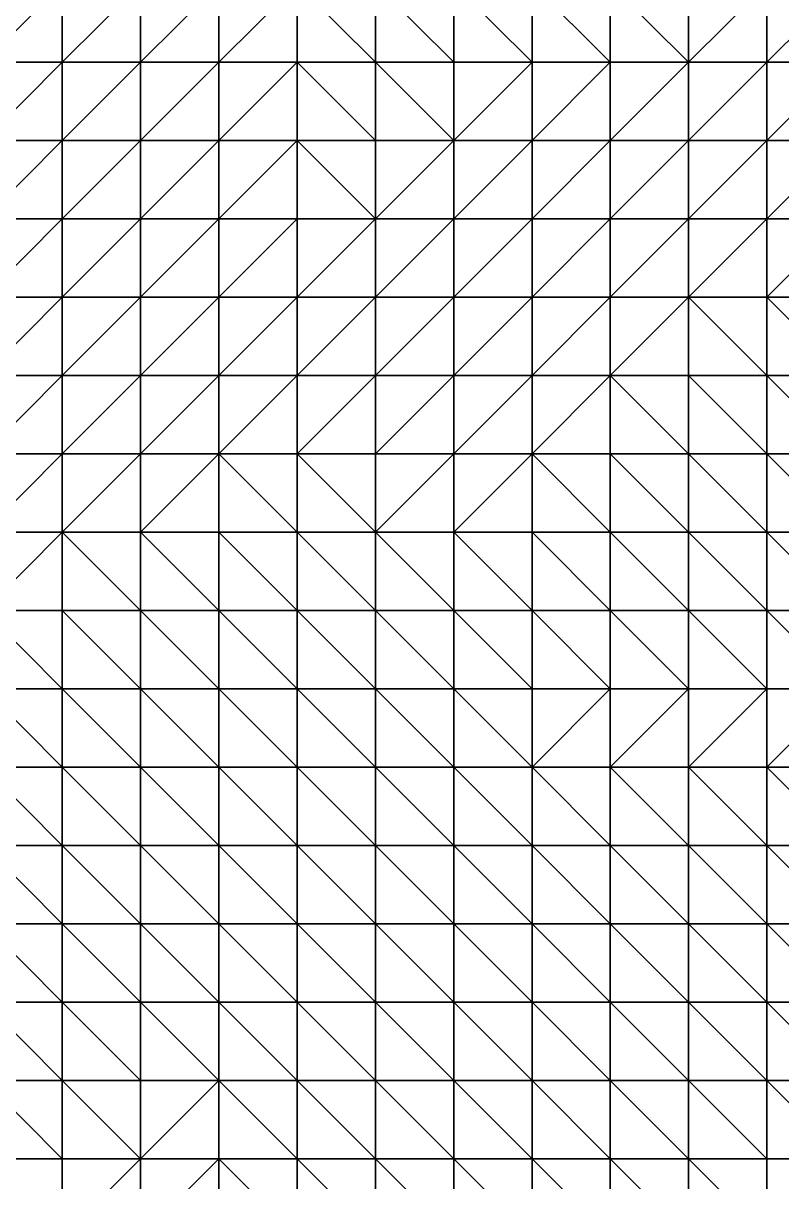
# Model space of a CAD drawing. Header units: metres. Extents: x -315 to 301, y -240 to 232.
# Drawn here: x -7 to 70.5, y -122.4 to -4 of the extents above; entities that cross this region are included whole.
import ezdxf

# ---------------------------------------------------------------- set-up
doc = ezdxf.new("R2010")
doc.units = ezdxf.units.M

msp = doc.modelspace()

# ---------------------------------------------------------------- linework, layer by layer
for points in [[(-11, -8, -368.6334), (-3, -8, -358.751), (-3, 0, -355.9275), (-2.9999, 0.0001, -355.9274)], [(-11, -8, -368.6334), (-3, 0, -355.9275), (-11, 0, -366.2804), (-10.9999, 0.0001, -366.2803)], [(-3, -8, -358.751), (5, -8, -341.8098), (5, 0, -340.3981), (5.0001, 0.0001, -340.398)], [(-3, -8, -358.751), (5, 0, -340.3981), (-3, 0, -355.9275), (-2.9999, 0.0001, -355.9274)], [(5, -8, -341.8098), (13, -8, -322.5158), (13, 0, -323.9275), (13.0001, 0.0001, -323.9274)], [(5, -8, -341.8098), (13, 0, -323.9275), (5, 0, -340.3981), (5.0001, 0.0001, -340.398)], [(13, -8, -322.5158), (21, -8, -307.9275), (21, 0, -310.751), (21.0001, 0.0001, -310.7509)], [(13, -8, -322.5158), (21, 0, -310.751), (13, 0, -323.9275), (13.0001, 0.0001, -323.9274)], [(21, 0, -310.751), (29, -8, -302.751), (29, 0, -304.1628), (29.0001, 0.0001, -304.1627)], [(21, 0, -310.751), (21, -8, -307.9275), (29, -8, -302.751), (29.0001, -7.9999, -302.7509)], [(29, 0, -304.1628), (37, -8, -303.6922), (37, 0, -303.2216), (37.0001, 0.0001, -303.2215)], [(29, 0, -304.1628), (29, -8, -302.751), (37, -8, -303.6922), (37.0001, -7.9999, -303.6921)], [(37, 0, -303.2216), (45, -8, -306.9863), (45, 0, -305.5745), (45.0001, 0.0001, -305.5745)], [(37, 0, -303.2216), (37, -8, -303.6922), (45, -8, -306.9863), (45.0001, -7.9999, -306.9862)], [(45, 0, -305.5745), (53, -8, -310.2804), (53, 0, -308.3981), (53.0001, 0.0001, -308.398)], [(45, 0, -305.5745), (45, -8, -306.9863), (53, -8, -310.2804), (53.0001, -7.9999, -310.2803)], [(53, 0, -308.3981), (61, -8, -314.5158), (61, 0, -309.8098), (61.0001, 0.0001, -309.8098)], [(53, 0, -308.3981), (53, -8, -310.2804), (61, -8, -314.5158), (61.0001, -7.9999, -314.5157)], [(61, -8, -314.5158), (69, -8, -318.751), (69, 0, -309.8098), (69.0001, 0.0001, -309.8098)], [(61, -8, -314.5158), (69, 0, -309.8098), (61, 0, -309.8098), (61.0001, 0.0001, -309.8098)], [(69, -8, -318.751), (77, -8, -323.4569), (77, 0, -309.8098), (77.0001, 0.0001, -309.8098)], [(69, -8, -318.751), (77, 0, -309.8098), (69, 0, -309.8098), (69.0001, 0.0001, -309.8098)], [(-11, -16, -375.6922), (-3, -16, -365.3393), (-3, -8, -358.751), (-2.9999, -7.9999, -358.7509)], [(-11, -16, -375.6922), (-3, -8, -358.751), (-11, -8, -368.6334), (-10.9999, -7.9999, -368.6333)], [(-3, -16, -365.3393), (5, -16, -347.4569), (5, -8, -341.8098), (5.0001, -7.9999, -341.8098)], [(-3, -16, -365.3393), (5, -8, -341.8098), (-3, -8, -358.751), (-2.9999, -7.9999, -358.7509)], [(5, -16, -347.4569), (13, -16, -325.8098), (13, -8, -322.5158), (13.0001, -7.9999, -322.5157)], [(5, -16, -347.4569), (13, -8, -322.5158), (5, -8, -341.8098), (5.0001, -7.9999, -341.8098)], [(13, -16, -325.8098), (21, -16, -309.8098), (21, -8, -307.9275), (21.0001, -7.9999, -307.9274)], [(13, -16, -325.8098), (21, -8, -307.9275), (13, -8, -322.5158), (13.0001, -7.9999, -322.5157)], [(21, -8, -307.9275), (29, -16, -306.0451), (29, -8, -302.751), (29.0001, -7.9999, -302.7509)], [(21, -8, -307.9275), (21, -16, -309.8098), (29, -16, -306.0451), (29.0001, -15.9999, -306.045)], [(29, -8, -302.751), (37, -16, -310.751), (37, -8, -303.6922), (37.0001, -7.9999, -303.6921)], [(29, -8, -302.751), (29, -16, -306.0451), (37, -16, -310.751), (37.0001, -15.9999, -310.7509)], [(37, -16, -310.751), (45, -16, -318.2804), (45, -8, -306.9863), (45.0001, -7.9999, -306.9862)], [(37, -16, -310.751), (45, -8, -306.9863), (37, -8, -303.6922), (37.0001, -7.9999, -303.6921)], [(45, -16, -318.2804), (53, -16, -327.6922), (53, -8, -310.2804), (53.0001, -7.9999, -310.2803)], [(45, -16, -318.2804), (53, -8, -310.2804), (45, -8, -306.9863), (45.0001, -7.9999, -306.9862)], [(53, -16, -327.6922), (61, -16, -337.1039), (61, -8, -314.5158), (61.0001, -7.9999, -314.5157)], [(53, -16, -327.6922), (61, -8, -314.5158), (53, -8, -310.2804), (53.0001, -7.9999, -310.2803)], [(61, -16, -337.1039), (69, -16, -345.5745), (69, -8, -318.751), (69.0001, -7.9999, -318.7509)], [(61, -16, -337.1039), (69, -8, -318.751), (61, -8, -314.5158), (61.0001, -7.9999, -314.5157)], [(69, -16, -345.5745), (77, -16, -352.6334), (77, -8, -323.4569), (77.0001, -7.9999, -323.4568)], [(69, -16, -345.5745), (77, -8, -323.4569), (69, -8, -318.751), (69.0001, -7.9999, -318.7509)], [(-11, -24, -382.2804), (-3, -24, -370.9863), (-3, -16, -365.3393), (-2.9999, -15.9999, -365.3392)], [(-11, -24, -382.2804), (-3, -16, -365.3393), (-11, -16, -375.6922), (-10.9999, -15.9999, -375.6921)], [(-3, -24, -370.9863), (5, -24, -351.6922), (5, -16, -347.4569), (5.0001, -15.9999, -347.4568)], [(-3, -24, -370.9863), (5, -16, -347.4569), (-3, -16, -365.3393), (-2.9999, -15.9999, -365.3392)], [(5, -24, -351.6922), (13, -24, -329.1039), (13, -16, -325.8098), (13.0001, -15.9999, -325.8098)], [(5, -24, -351.6922), (13, -16, -325.8098), (5, -16, -347.4569), (5.0001, -15.9999, -347.4568)], [(13, -24, -329.1039), (21, -24, -313.5745), (21, -16, -309.8098), (21.0001, -15.9999, -309.8098)], [(13, -24, -329.1039), (21, -16, -309.8098), (13, -16, -325.8098), (13.0001, -15.9999, -325.8098)], [(21, -16, -309.8098), (29, -24, -313.104), (29, -16, -306.0451), (29.0001, -15.9999, -306.045)], [(21, -16, -309.8098), (21, -24, -313.5745), (29, -24, -313.104), (29.0001, -23.9999, -313.1039)], [(29, -24, -313.104), (37, -24, -323.9275), (37, -16, -310.751), (37.0001, -15.9999, -310.7509)], [(29, -24, -313.104), (37, -16, -310.751), (29, -16, -306.0451), (29.0001, -15.9999, -306.045)], [(37, -24, -323.9275), (45, -24, -339.9275), (45, -16, -318.2804), (45.0001, -15.9999, -318.2803)], [(37, -24, -323.9275), (45, -16, -318.2804), (37, -16, -310.751), (37.0001, -15.9999, -310.7509)], [(45, -24, -339.9275), (53, -24, -355.4569), (53, -16, -327.6922), (53.0001, -15.9999, -327.6921)], [(45, -24, -339.9275), (53, -16, -327.6922), (45, -16, -318.2804), (45.0001, -15.9999, -318.2803)], [(53, -24, -355.4569), (61, -24, -366.2804), (61, -16, -337.1039), (61.0001, -15.9999, -337.1039)], [(53, -24, -355.4569), (61, -16, -337.1039), (53, -16, -327.6922), (53.0001, -15.9999, -327.6921)], [(61, -24, -366.2804), (69, -24, -373.8098), (69, -16, -345.5745), (69.0001, -15.9999, -345.5745)], [(61, -24, -366.2804), (69, -16, -345.5745), (61, -16, -337.1039), (61.0001, -15.9999, -337.1039)], [(69, -24, -373.8098), (77, -24, -378.9863), (77, -16, -352.6334), (77.0001, -15.9999, -352.6333)], [(69, -24, -373.8098), (77, -16, -352.6334), (69, -16, -345.5745), (69.0001, -15.9999, -345.5745)], [(-11, -32, -384.6334), (-3, -32, -373.3393), (-3, -24, -370.9863), (-2.9999, -23.9999, -370.9862)], [(-11, -32, -384.6334), (-3, -24, -370.9863), (-11, -24, -382.2804), (-10.9999, -23.9999, -382.2803)], [(-3, -32, -373.3393), (5, -32, -354.9863), (5, -24, -351.6922), (5.0001, -23.9999, -351.6921)], [(-3, -32, -373.3393), (5, -24, -351.6922), (-3, -24, -370.9863), (-2.9999, -23.9999, -370.9862)], [(5, -32, -354.9863), (13, -32, -335.2216), (13, -24, -329.1039), (13.0001, -23.9999, -329.1039)], [(5, -32, -354.9863), (13, -24, -329.1039), (5, -24, -351.6922), (5.0001, -23.9999, -351.6921)], [(13, -32, -335.2216), (21, -32, -322.0451), (21, -24, -313.5745), (21.0001, -23.9999, -313.5745)], [(13, -32, -335.2216), (21, -24, -313.5745), (13, -24, -329.1039), (13.0001, -23.9999, -329.1039)], [(21, -32, -322.0451), (29, -32, -324.3981), (29, -24, -313.104), (29.0001, -23.9999, -313.1039)], [(21, -32, -322.0451), (29, -24, -313.104), (21, -24, -313.5745), (21.0001, -23.9999, -313.5745)], [(29, -32, -324.3981), (37, -32, -339.4569), (37, -24, -323.9275), (37.0001, -23.9999, -323.9274)], [(29, -32, -324.3981), (37, -24, -323.9275), (29, -24, -313.104), (29.0001, -23.9999, -313.1039)], [(37, -32, -339.4569), (45, -32, -359.2216), (45, -24, -339.9275), (45.0001, -23.9999, -339.9274)], [(37, -32, -339.4569), (45, -24, -339.9275), (37, -24, -323.9275), (37.0001, -23.9999, -323.9274)], [(45, -32, -359.2216), (53, -32, -374.751), (53, -24, -355.4569), (53.0001, -23.9999, -355.4568)], [(45, -32, -359.2216), (53, -24, -355.4569), (45, -24, -339.9275), (45.0001, -23.9999, -339.9274)], [(53, -32, -374.751), (61, -32, -384.1628), (61, -24, -366.2804), (61.0001, -23.9999, -366.2803)], [(53, -32, -374.751), (61, -24, -366.2804), (53, -24, -355.4569), (53.0001, -23.9999, -355.4568)], [(61, -32, -384.1628), (69, -32, -389.3393), (69, -24, -373.8098), (69.0001, -23.9999, -373.8098)], [(61, -32, -384.1628), (69, -24, -373.8098), (61, -24, -366.2804), (61.0001, -23.9999, -366.2803)], [(69, -32, -389.3393), (77, -32, -393.104), (77, -24, -378.9863), (77.0001, -23.9999, -378.9862)], [(69, -32, -389.3393), (77, -24, -378.9863), (69, -24, -373.8098), (69.0001, -23.9999, -373.8098)], [(-11, -40, -383.6922), (-3, -40, -373.3393), (-3, -32, -373.3393), (-2.9999, -31.9999, -373.3392)], [(-11, -40, -383.6922), (-3, -32, -373.3393), (-11, -32, -384.6334), (-10.9999, -31.9999, -384.6333)], [(-3, -40, -373.3393), (5, -40, -359.2216), (5, -32, -354.9863), (5.0001, -31.9999, -354.9862)], [(-3, -40, -373.3393), (5, -32, -354.9863), (-3, -32, -373.3393), (-2.9999, -31.9999, -373.3392)], [(5, -40, -359.2216), (13, -40, -344.1628), (13, -32, -335.2216), (13.0001, -31.9999, -335.2215)], [(5, -40, -359.2216), (13, -32, -335.2216), (5, -32, -354.9863), (5.0001, -31.9999, -354.9862)], [(13, -40, -344.1628), (21, -40, -334.751), (21, -32, -322.0451), (21.0001, -31.9999, -322.045)], [(13, -40, -344.1628), (21, -32, -322.0451), (13, -32, -335.2216), (13.0001, -31.9999, -335.2215)], [(21, -40, -334.751), (29, -40, -336.6334), (29, -32, -324.3981), (29.0001, -31.9999, -324.398)], [(21, -40, -334.751), (29, -32, -324.3981), (21, -32, -322.0451), (21.0001, -31.9999, -322.045)], [(29, -40, -336.6334), (37, -40, -349.3393), (37, -32, -339.4569), (37.0001, -31.9999, -339.4568)], [(29, -40, -336.6334), (37, -32, -339.4569), (29, -32, -324.3981), (29.0001, -31.9999, -324.398)], [(37, -40, -349.3393), (45, -40, -365.8098), (45, -32, -359.2216), (45.0001, -31.9999, -359.2215)], [(37, -40, -349.3393), (45, -32, -359.2216), (37, -32, -339.4569), (37.0001, -31.9999, -339.4568)], [(45, -40, -365.8098), (53, -40, -378.9863), (53, -32, -374.751), (53.0001, -31.9999, -374.7509)], [(45, -40, -365.8098), (53, -32, -374.751), (45, -32, -359.2216), (45.0001, -31.9999, -359.2215)], [(53, -40, -378.9863), (61, -40, -386.5157), (61, -32, -384.1628), (61.0001, -31.9999, -384.1627)], [(53, -40, -378.9863), (61, -32, -384.1628), (53, -32, -374.751), (53.0001, -31.9999, -374.7509)], [(61, -32, -384.1628), (69, -40, -391.2216), (69, -32, -389.3393), (69.0001, -31.9999, -389.3392)], [(61, -32, -384.1628), (61, -40, -386.5157), (69, -40, -391.2216), (69.0001, -39.9999, -391.2215)], [(69, -32, -389.3393), (77, -40, -394.9863), (77, -32, -393.104), (77.0001, -31.9999, -393.1039)], [(69, -32, -389.3393), (69, -40, -391.2216), (77, -40, -394.9863), (77.0001, -39.9999, -394.9862)], [(-11, -48, -379.4569), (-3, -48, -371.4569), (-3, -40, -373.3393), (-2.9999, -39.9999, -373.3392)], [(-11, -48, -379.4569), (-3, -40, -373.3393), (-11, -40, -383.6922), (-10.9999, -39.9999, -383.6921)], [(-3, -48, -371.4569), (5, -48, -361.104), (5, -40, -359.2216), (5.0001, -39.9999, -359.2215)], [(-3, -48, -371.4569), (5, -40, -359.2216), (-3, -40, -373.3393), (-2.9999, -39.9999, -373.3392)], [(5, -48, -361.104), (13, -48, -350.2804), (13, -40, -344.1628), (13.0001, -39.9999, -344.1627)], [(5, -48, -361.104), (13, -40, -344.1628), (5, -40, -359.2216), (5.0001, -39.9999, -359.2215)], [(13, -48, -350.2804), (21, -48, -343.2216), (21, -40, -334.751), (21.0001, -39.9999, -334.7509)], [(13, -48, -350.2804), (21, -40, -334.751), (13, -40, -344.1628), (13.0001, -39.9999, -344.1627)], [(21, -48, -343.2216), (29, -48, -343.6922), (29, -40, -336.6334), (29.0001, -39.9999, -336.6333)], [(21, -48, -343.2216), (29, -40, -336.6334), (21, -40, -334.751), (21.0001, -39.9999, -334.7509)], [(29, -48, -343.6922), (37, -48, -352.1628), (37, -40, -349.3393), (37.0001, -39.9999, -349.3392)], [(29, -48, -343.6922), (37, -40, -349.3393), (29, -40, -336.6334), (29.0001, -39.9999, -336.6333)], [(37, -48, -352.1628), (45, -48, -363.4569), (45, -40, -365.8098), (45.0001, -39.9999, -365.8098)], [(37, -48, -352.1628), (45, -40, -365.8098), (37, -40, -349.3393), (37.0001, -39.9999, -349.3392)], [(45, -48, -363.4569), (53, -48, -373.3393), (53, -40, -378.9863), (53.0001, -39.9999, -378.9862)], [(45, -48, -363.4569), (53, -40, -378.9863), (45, -40, -365.8098), (45.0001, -39.9999, -365.8098)], [(53, -40, -378.9863), (61, -48, -379.9275), (61, -40, -386.5157), (61.0001, -39.9999, -386.5156)], [(53, -40, -378.9863), (53, -48, -373.3393), (61, -48, -379.9275), (61.0001, -47.9999, -379.9274)], [(61, -40, -386.5157), (69, -48, -384.1628), (69, -40, -391.2216), (69.0001, -39.9999, -391.2215)], [(61, -40, -386.5157), (61, -48, -379.9275), (69, -48, -384.1628), (69.0001, -47.9999, -384.1627)], [(69, -40, -391.2216), (77, -48, -387.9275), (77, -40, -394.9863), (77.0001, -39.9999, -394.9862)], [(69, -40, -391.2216), (69, -48, -384.1628), (77, -48, -387.9275), (77.0001, -47.9999, -387.9274)], [(-11, -56, -373.3393), (-3, -56, -366.751), (-3, -48, -371.4569), (-2.9999, -47.9999, -371.4568)], [(-11, -56, -373.3393), (-3, -48, -371.4569), (-11, -48, -379.4569), (-10.9999, -47.9999, -379.4568)], [(-3, -56, -366.751), (5, -56, -359.2216), (5, -48, -361.104), (5.0001, -47.9999, -361.1039)], [(-3, -56, -366.751), (5, -48, -361.104), (-3, -48, -371.4569), (-2.9999, -47.9999, -371.4568)], [(5, -56, -359.2216), (13, -56, -351.6922), (13, -48, -350.2804), (13.0001, -47.9999, -350.2803)], [(5, -56, -359.2216), (13, -48, -350.2804), (5, -48, -361.104), (5.0001, -47.9999, -361.1039)], [(13, -48, -350.2804), (21, -56, -345.5745), (21, -48, -343.2216), (21.0001, -47.9999, -343.2215)], [(13, -48, -350.2804), (13, -56, -351.6922), (21, -56, -345.5745), (21.0001, -55.9999, -345.5745)], [(21, -48, -343.2216), (29, -56, -344.6334), (29, -48, -343.6922), (29.0001, -47.9999, -343.6921)], [(21, -48, -343.2216), (21, -56, -345.5745), (29, -56, -344.6334), (29.0001, -55.9999, -344.6333)], [(29, -56, -344.6334), (37, -56, -348.3981), (37, -48, -352.1628), (37.0001, -47.9999, -352.1627)], [(29, -56, -344.6334), (37, -48, -352.1628), (29, -48, -343.6922), (29.0001, -47.9999, -343.6921)], [(37, -56, -348.3981), (45, -56, -354.9863), (45, -48, -363.4569), (45.0001, -47.9999, -363.4568)], [(37, -56, -348.3981), (45, -48, -363.4569), (37, -48, -352.1628), (37.0001, -47.9999, -352.1627)], [(53, -56, -362.5158), (53, -48, -373.3393), (45, -48, -363.4569), (45.0001, -47.9999, -363.4568)], [(53, -56, -362.5158), (45, -48, -363.4569), (45, -56, -354.9863), (45.0001, -55.9999, -354.9862)], [(61, -56, -367.6922), (61, -48, -379.9275), (53, -48, -373.3393), (53.0001, -47.9999, -373.3392)], [(61, -56, -367.6922), (53, -48, -373.3393), (53, -56, -362.5158), (53.0001, -55.9999, -362.5157)], [(69, -56, -371.9275), (69, -48, -384.1628), (61, -48, -379.9275), (61.0001, -47.9999, -379.9274)], [(69, -56, -371.9275), (61, -48, -379.9275), (61, -56, -367.6922), (61.0001, -55.9999, -367.6921)], [(77, -56, -375.6922), (77, -48, -387.9275), (69, -48, -384.1628), (69.0001, -47.9999, -384.1627)], [(77, -56, -375.6922), (69, -48, -384.1628), (69, -56, -371.9275), (69.0001, -55.9999, -371.9274)], [(-3, -56, -366.751), (-11, -56, -373.3393), (-11, -64, -364.8687), (-10.9999, -63.9999, -364.8686)], [(-3, -56, -366.751), (-11, -64, -364.8687), (-3, -64, -360.6334), (-2.9999, -63.9999, -360.6333)], [(-3, -56, -366.751), (5, -64, -355.4569), (5, -56, -359.2216), (5.0001, -55.9999, -359.2215)], [(-3, -56, -366.751), (-3, -64, -360.6334), (5, -64, -355.4569), (5.0001, -63.9999, -355.4568)], [(5, -56, -359.2216), (13, -64, -349.3393), (13, -56, -351.6922), (13.0001, -55.9999, -351.6921)], [(5, -56, -359.2216), (5, -64, -355.4569), (13, -64, -349.3393), (13.0001, -63.9999, -349.3392)], [(13, -56, -351.6922), (21, -64, -344.1628), (21, -56, -345.5745), (21.0001, -55.9999, -345.5745)], [(13, -56, -351.6922), (13, -64, -349.3393), (21, -64, -344.1628), (21.0001, -63.9999, -344.1627)], [(21, -56, -345.5745), (29, -64, -341.3393), (29, -56, -344.6334), (29.0001, -55.9999, -344.6333)], [(21, -56, -345.5745), (21, -64, -344.1628), (29, -64, -341.3393), (29.0001, -63.9999, -341.3392)], [(29, -56, -344.6334), (37, -64, -340.8687), (37, -56, -348.3981), (37.0001, -55.9999, -348.398)], [(29, -56, -344.6334), (29, -64, -341.3393), (37, -64, -340.8687), (37.0001, -63.9999, -340.8686)], [(45, -64, -342.751), (45, -56, -354.9863), (37, -56, -348.3981), (37.0001, -55.9999, -348.398)], [(45, -64, -342.751), (37, -56, -348.3981), (37, -64, -340.8687), (37.0001, -63.9999, -340.8686)], [(53, -64, -346.0451), (53, -56, -362.5158), (45, -56, -354.9863), (45.0001, -55.9999, -354.9862)], [(53, -64, -346.0451), (45, -56, -354.9863), (45, -64, -342.751), (45.0001, -63.9999, -342.7509)], [(61, -64, -348.3981), (61, -56, -367.6922), (53, -56, -362.5158), (53.0001, -55.9999, -362.5157)], [(61, -64, -348.3981), (53, -56, -362.5158), (53, -64, -346.0451), (53.0001, -63.9999, -346.045)], [(69, -64, -351.2216), (69, -56, -371.9275), (61, -56, -367.6922), (61.0001, -55.9999, -367.6921)], [(69, -64, -351.2216), (61, -56, -367.6922), (61, -64, -348.3981), (61.0001, -63.9999, -348.398)], [(77, -64, -354.5157), (77, -56, -375.6922), (69, -56, -371.9275), (69.0001, -55.9999, -371.9274)], [(77, -64, -354.5157), (69, -56, -371.9275), (69, -64, -351.2216), (69.0001, -63.9999, -351.2215)], [(-11, -64, -364.8687), (-3, -72, -354.9863), (-3, -64, -360.6334), (-2.9999, -63.9999, -360.6333)], [(-11, -64, -364.8687), (-11, -72, -357.8098), (-3, -72, -354.9863), (-2.9999, -71.9999, -354.9862)], [(-3, -64, -360.6334), (5, -72, -350.751), (5, -64, -355.4569), (5.0001, -63.9999, -355.4568)], [(-3, -64, -360.6334), (-3, -72, -354.9863), (5, -72, -350.751), (5.0001, -71.9999, -350.7509)], [(5, -64, -355.4569), (13, -72, -345.5745), (13, -64, -349.3393), (13.0001, -63.9999, -349.3392)], [(5, -64, -355.4569), (5, -72, -350.751), (13, -72, -345.5745), (13.0001, -71.9999, -345.5745)], [(13, -64, -349.3393), (21, -72, -341.3393), (21, -64, -344.1628), (21.0001, -63.9999, -344.1627)], [(13, -64, -349.3393), (13, -72, -345.5745), (21, -72, -341.3393), (21.0001, -71.9999, -341.3392)], [(21, -64, -344.1628), (29, -72, -337.5745), (29, -64, -341.3393), (29.0001, -63.9999, -341.3392)], [(21, -64, -344.1628), (21, -72, -341.3393), (29, -72, -337.5745), (29.0001, -71.9999, -337.5745)], [(29, -64, -341.3393), (37, -72, -334.2805), (37, -64, -340.8687), (37.0001, -63.9999, -340.8686)], [(29, -64, -341.3393), (29, -72, -337.5745), (37, -72, -334.2805), (37.0001, -71.9999, -334.2804)], [(45, -72, -331.9275), (45, -64, -342.751), (37, -64, -340.8687), (37.0001, -63.9999, -340.8686)], [(45, -72, -331.9275), (37, -64, -340.8687), (37, -72, -334.2805), (37.0001, -71.9999, -334.2804)], [(53, -72, -330.5158), (53, -64, -346.0451), (45, -64, -342.751), (45.0001, -63.9999, -342.7509)], [(53, -72, -330.5158), (45, -64, -342.751), (45, -72, -331.9275), (45.0001, -71.9999, -331.9274)], [(61, -72, -328.6334), (61, -64, -348.3981), (53, -64, -346.0451), (53.0001, -63.9999, -346.045)], [(61, -72, -328.6334), (53, -64, -346.0451), (53, -72, -330.5158), (53.0001, -71.9999, -330.5157)], [(69, -72, -327.6922), (69, -64, -351.2216), (61, -64, -348.3981), (61.0001, -63.9999, -348.398)], [(69, -72, -327.6922), (61, -64, -348.3981), (61, -72, -328.6334), (61.0001, -71.9999, -328.6333)], [(77, -72, -327.2216), (77, -64, -354.5157), (69, -64, -351.2216), (69.0001, -63.9999, -351.2215)], [(77, -72, -327.2216), (69, -64, -351.2216), (69, -72, -327.6922), (69.0001, -71.9999, -327.6921)], [(-11, -72, -357.8098), (-3, -80, -350.751), (-3, -72, -354.9863), (-2.9999, -71.9999, -354.9862)], [(-11, -72, -357.8098), (-11, -80, -353.5745), (-3, -80, -350.751), (-2.9999, -79.9999, -350.7509)], [(-3, -72, -354.9863), (5, -80, -346.5157), (5, -72, -350.751), (5.0001, -71.9999, -350.7509)], [(-3, -72, -354.9863), (-3, -80, -350.751), (5, -80, -346.5157), (5.0001, -79.9999, -346.5156)], [(5, -72, -350.751), (13, -80, -342.2804), (13, -72, -345.5745), (13.0001, -71.9999, -345.5745)], [(5, -72, -350.751), (5, -80, -346.5157), (13, -80, -342.2804), (13.0001, -79.9999, -342.2803)], [(13, -72, -345.5745), (21, -80, -337.5745), (21, -72, -341.3393), (21.0001, -71.9999, -341.3392)], [(13, -72, -345.5745), (13, -80, -342.2804), (21, -80, -337.5745), (21.0001, -79.9999, -337.5745)], [(21, -72, -341.3393), (29, -80, -333.3393), (29, -72, -337.5745), (29.0001, -71.9999, -337.5745)], [(21, -72, -341.3393), (21, -80, -337.5745), (29, -80, -333.3393), (29.0001, -79.9999, -333.3392)], [(29, -72, -337.5745), (37, -80, -328.6334), (37, -72, -334.2805), (37.0001, -71.9999, -334.2804)], [(29, -72, -337.5745), (29, -80, -333.3393), (37, -80, -328.6334), (37.0001, -79.9999, -328.6333)], [(37, -72, -334.2805), (45, -80, -324.3981), (45, -72, -331.9275), (45.0001, -71.9999, -331.9274)], [(37, -72, -334.2805), (37, -80, -328.6334), (45, -80, -324.3981), (45.0001, -79.9999, -324.398)], [(53, -72, -330.5158), (45, -72, -331.9275), (45, -80, -324.3981), (45.0001, -79.9999, -324.398)], [(53, -72, -330.5158), (45, -80, -324.3981), (53, -80, -321.1039), (53.0001, -79.9999, -321.1039)], [(61, -72, -328.6334), (53, -72, -330.5158), (53, -80, -321.1039), (53.0001, -79.9999, -321.1039)], [(61, -72, -328.6334), (53, -80, -321.1039), (61, -80, -318.2804), (61.0001, -79.9999, -318.2803)], [(69, -72, -327.6922), (61, -72, -328.6334), (61, -80, -318.2804), (61.0001, -79.9999, -318.2803)], [(69, -72, -327.6922), (61, -80, -318.2804), (69, -80, -315.9275), (69.0001, -79.9999, -315.9274)], [(77, -72, -327.2216), (69, -72, -327.6922), (69, -80, -315.9275), (69.0001, -79.9999, -315.9274)], [(77, -72, -327.2216), (69, -80, -315.9275), (77, -80, -313.5745), (77.0001, -79.9999, -313.5745)], [(-11, -80, -353.5745), (-3, -88, -347.9275), (-3, -80, -350.751), (-2.9999, -79.9999, -350.7509)], [(-11, -80, -353.5745), (-11, -88, -351.2216), (-3, -88, -347.9275), (-2.9999, -87.9999, -347.9274)], [(-3, -80, -350.751), (5, -88, -343.6922), (5, -80, -346.5157), (5.0001, -79.9999, -346.5156)], [(-3, -80, -350.751), (-3, -88, -347.9275), (5, -88, -343.6922), (5.0001, -87.9999, -343.6921)], [(5, -80, -346.5157), (13, -88, -338.9863), (13, -80, -342.2804), (13.0001, -79.9999, -342.2803)], [(5, -80, -346.5157), (5, -88, -343.6922), (13, -88, -338.9863), (13.0001, -87.9999, -338.9862)], [(13, -80, -342.2804), (21, -88, -334.2805), (21, -80, -337.5745), (21.0001, -79.9999, -337.5745)], [(13, -80, -342.2804), (13, -88, -338.9863), (21, -88, -334.2805), (21.0001, -87.9999, -334.2804)], [(21, -80, -337.5745), (29, -88, -329.1039), (29, -80, -333.3393), (29.0001, -79.9999, -333.3392)], [(21, -80, -337.5745), (21, -88, -334.2805), (29, -88, -329.1039), (29.0001, -87.9999, -329.1039)], [(29, -80, -333.3393), (37, -88, -324.3981), (37, -80, -328.6334), (37.0001, -79.9999, -328.6333)], [(29, -80, -333.3393), (29, -88, -329.1039), (37, -88, -324.3981), (37.0001, -87.9999, -324.398)], [(37, -80, -328.6334), (45, -88, -320.1628), (45, -80, -324.3981), (45.0001, -79.9999, -324.398)], [(37, -80, -328.6334), (37, -88, -324.3981), (45, -88, -320.1628), (45.0001, -87.9999, -320.1627)], [(45, -80, -324.3981), (53, -88, -317.3392), (53, -80, -321.1039), (53.0001, -79.9999, -321.1039)], [(45, -80, -324.3981), (45, -88, -320.1628), (53, -88, -317.3392), (53.0001, -87.9999, -317.3391)], [(53, -80, -321.1039), (61, -88, -315.9275), (61, -80, -318.2804), (61.0001, -79.9999, -318.2803)], [(53, -80, -321.1039), (53, -88, -317.3392), (61, -88, -315.9275), (61.0001, -87.9999, -315.9274)], [(61, -80, -318.2804), (69, -88, -314.0451), (69, -80, -315.9275), (69.0001, -79.9999, -315.9274)], [(61, -80, -318.2804), (61, -88, -315.9275), (69, -88, -314.0451), (69.0001, -87.9999, -314.045)], [(69, -80, -315.9275), (77, -88, -312.1628), (77, -80, -313.5745), (77.0001, -79.9999, -313.5745)], [(69, -80, -315.9275), (69, -88, -314.0451), (77, -88, -312.1628), (77.0001, -87.9999, -312.1627)], [(-11, -88, -351.2216), (-3, -96, -346.5157), (-3, -88, -347.9275), (-2.9999, -87.9999, -347.9274)], [(-11, -88, -351.2216), (-11, -96, -350.2804), (-3, -96, -346.5157), (-2.9999, -95.9999, -346.5156)], [(-3, -88, -347.9275), (5, -96, -341.3393), (5, -88, -343.6922), (5.0001, -87.9999, -343.6921)], [(-3, -88, -347.9275), (-3, -96, -346.5157), (5, -96, -341.3393), (5.0001, -95.9999, -341.3392)], [(5, -88, -343.6922), (13, -96, -335.6922), (13, -88, -338.9863), (13.0001, -87.9999, -338.9862)], [(5, -88, -343.6922), (5, -96, -341.3393), (13, -96, -335.6922), (13.0001, -95.9999, -335.6921)], [(13, -88, -338.9863), (21, -96, -330.0451), (21, -88, -334.2805), (21.0001, -87.9999, -334.2804)], [(13, -88, -338.9863), (13, -96, -335.6922), (21, -96, -330.0451), (21.0001, -95.9999, -330.045)], [(21, -88, -334.2805), (29, -96, -324.8687), (29, -88, -329.1039), (29.0001, -87.9999, -329.1039)], [(21, -88, -334.2805), (21, -96, -330.0451), (29, -96, -324.8687), (29.0001, -95.9999, -324.8686)], [(29, -88, -329.1039), (37, -96, -320.6334), (37, -88, -324.3981), (37.0001, -87.9999, -324.398)], [(29, -88, -329.1039), (29, -96, -324.8687), (37, -96, -320.6334), (37.0001, -95.9999, -320.6333)], [(37, -88, -324.3981), (45, -96, -317.8098), (45, -88, -320.1628), (45.0001, -87.9999, -320.1627)], [(37, -88, -324.3981), (37, -96, -320.6334), (45, -96, -317.8098), (45.0001, -95.9999, -317.8098)], [(45, -88, -320.1628), (53, -96, -315.9275), (53, -88, -317.3392), (53.0001, -87.9999, -317.3391)], [(45, -88, -320.1628), (45, -96, -317.8098), (53, -96, -315.9275), (53.0001, -95.9999, -315.9274)], [(53, -88, -317.3392), (61, -96, -315.4569), (61, -88, -315.9275), (61.0001, -87.9999, -315.9274)], [(53, -88, -317.3392), (53, -96, -315.9275), (61, -96, -315.4569), (61.0001, -95.9999, -315.4568)], [(61, -88, -315.9275), (69, -96, -315.4569), (69, -88, -314.0451), (69.0001, -87.9999, -314.045)], [(61, -88, -315.9275), (61, -96, -315.4569), (69, -96, -315.4569), (69.0001, -95.9999, -315.4568)], [(69, -88, -314.0451), (77, -96, -314.5158), (77, -88, -312.1628), (77.0001, -87.9999, -312.1627)], [(69, -88, -314.0451), (69, -96, -315.4569), (77, -96, -314.5158), (77.0001, -95.9999, -314.5157)], [(-11, -96, -350.2804), (-3, -104, -345.104), (-3, -96, -346.5157), (-2.9999, -95.9999, -346.5156)], [(-11, -96, -350.2804), (-11, -104, -349.3393), (-3, -104, -345.104), (-2.9999, -103.9999, -345.1039)], [(-3, -96, -346.5157), (5, -104, -338.9863), (5, -96, -341.3393), (5.0001, -95.9999, -341.3392)], [(-3, -96, -346.5157), (-3, -104, -345.104), (5, -104, -338.9863), (5.0001, -103.9999, -338.9862)], [(5, -96, -341.3393), (13, -104, -332.3981), (13, -96, -335.6922), (13.0001, -95.9999, -335.6921)], [(5, -96, -341.3393), (5, -104, -338.9863), (13, -104, -332.3981), (13.0001, -103.9999, -332.398)], [(13, -96, -335.6922), (21, -104, -325.3393), (21, -96, -330.0451), (21.0001, -95.9999, -330.045)], [(13, -96, -335.6922), (13, -104, -332.3981), (21, -104, -325.3393), (21.0001, -103.9999, -325.3392)], [(21, -96, -330.0451), (29, -104, -319.6922), (29, -96, -324.8687), (29.0001, -95.9999, -324.8686)], [(21, -96, -330.0451), (21, -104, -325.3393), (29, -104, -319.6922), (29.0001, -103.9999, -319.6921)], [(29, -96, -324.8687), (37, -104, -316.3981), (37, -96, -320.6334), (37.0001, -95.9999, -320.6333)], [(29, -96, -324.8687), (29, -104, -319.6922), (37, -104, -316.3981), (37.0001, -103.9999, -316.398)], [(37, -96, -320.6334), (45, -104, -314.5158), (45, -96, -317.8098), (45.0001, -95.9999, -317.8098)], [(37, -96, -320.6334), (37, -104, -316.3981), (45, -104, -314.5158), (45.0001, -103.9999, -314.5157)], [(45, -96, -317.8098), (53, -104, -314.0451), (53, -96, -315.9275), (53.0001, -95.9999, -315.9274)], [(45, -96, -317.8098), (45, -104, -314.5158), (53, -104, -314.0451), (53.0001, -103.9999, -314.045)], [(53, -96, -315.9275), (61, -104, -314.0451), (61, -96, -315.4569), (61.0001, -95.9999, -315.4568)], [(53, -96, -315.9275), (53, -104, -314.0451), (61, -104, -314.0451), (61.0001, -103.9999, -314.045)], [(61, -96, -315.4569), (69, -104, -314.9863), (69, -96, -315.4569), (69.0001, -95.9999, -315.4568)], [(61, -96, -315.4569), (61, -104, -314.0451), (69, -104, -314.9863), (69.0001, -103.9999, -314.9862)], [(69, -96, -315.4569), (77, -104, -315.4569), (77, -96, -314.5158), (77.0001, -95.9999, -314.5157)], [(69, -96, -315.4569), (69, -104, -314.9863), (77, -104, -315.4569), (77.0001, -103.9999, -315.4568)], [(-11, -104, -349.3393), (-3, -112, -340.3981), (-3, -104, -345.104), (-2.9999, -103.9999, -345.1039)], [(-11, -104, -349.3393), (-11, -112, -345.5745), (-3, -112, -340.3981), (-2.9999, -111.9999, -340.398)], [(-3, -104, -345.104), (5, -112, -333.8098), (5, -104, -338.9863), (5.0001, -103.9999, -338.9862)], [(-3, -104, -345.104), (-3, -112, -340.3981), (5, -112, -333.8098), (5.0001, -111.9999, -333.8098)], [(5, -104, -338.9863), (13, -112, -326.2804), (13, -104, -332.3981), (13.0001, -103.9999, -332.398)], [(5, -104, -338.9863), (5, -112, -333.8098), (13, -112, -326.2804), (13.0001, -111.9999, -326.2803)], [(13, -104, -332.3981), (21, -112, -319.2216), (21, -104, -325.3393), (21.0001, -103.9999, -325.3392)], [(13, -104, -332.3981), (13, -112, -326.2804), (21, -112, -319.2216), (21.0001, -111.9999, -319.2215)], [(21, -104, -325.3393), (29, -112, -313.5745), (29, -104, -319.6922), (29.0001, -103.9999, -319.6921)], [(21, -104, -325.3393), (21, -112, -319.2216), (29, -112, -313.5745), (29.0001, -111.9999, -313.5745)], [(29, -104, -319.6922), (37, -112, -310.751), (37, -104, -316.3981), (37.0001, -103.9999, -316.398)], [(29, -104, -319.6922), (29, -112, -313.5745), (37, -112, -310.751), (37.0001, -111.9999, -310.7509)], [(37, -104, -316.3981), (45, -112, -309.8098), (45, -104, -314.5158), (45.0001, -103.9999, -314.5157)], [(37, -104, -316.3981), (37, -112, -310.751), (45, -112, -309.8098), (45.0001, -111.9999, -309.8098)], [(45, -104, -314.5158), (53, -112, -309.3393), (53, -104, -314.0451), (53.0001, -103.9999, -314.045)], [(45, -104, -314.5158), (45, -112, -309.8098), (53, -112, -309.3393), (53.0001, -111.9999, -309.3392)], [(53, -104, -314.0451), (61, -112, -310.2804), (61, -104, -314.0451), (61.0001, -103.9999, -314.045)], [(53, -104, -314.0451), (53, -112, -309.3393), (61, -112, -310.2804), (61.0001, -111.9999, -310.2803)], [(61, -104, -314.0451), (69, -112, -311.2216), (69, -104, -314.9863), (69.0001, -103.9999, -314.9862)], [(61, -104, -314.0451), (61, -112, -310.2804), (69, -112, -311.2216), (69.0001, -111.9999, -311.2215)], [(69, -104, -314.9863), (77, -112, -313.104), (77, -104, -315.4569), (77.0001, -103.9999, -315.4568)], [(69, -104, -314.9863), (69, -112, -311.2216), (77, -112, -313.104), (77.0001, -111.9999, -313.1039)], [(-11, -112, -345.5745), (-3, -120, -334.2805), (-3, -112, -340.3981), (-2.9999, -111.9999, -340.398)], [(-11, -112, -345.5745), (-11, -120, -340.3981), (-3, -120, -334.2805), (-2.9999, -119.9999, -334.2804)], [(-3, -112, -340.3981), (5, -120, -327.2216), (5, -112, -333.8098), (5.0001, -111.9999, -333.8098)], [(-3, -112, -340.3981), (-3, -120, -334.2805), (5, -120, -327.2216), (5.0001, -119.9999, -327.2215)], [(5, -120, -327.2216), (13, -120, -318.751), (13, -112, -326.2804), (13.0001, -111.9999, -326.2803)], [(5, -120, -327.2216), (13, -112, -326.2804), (5, -112, -333.8098), (5.0001, -111.9999, -333.8098)], [(13, -112, -326.2804), (21, -120, -311.6922), (21, -112, -319.2216), (21.0001, -111.9999, -319.2215)], [(13, -112, -326.2804), (13, -120, -318.751), (21, -120, -311.6922), (21.0001, -119.9999, -311.6921)], [(21, -112, -319.2216), (29, -120, -306.9863), (29, -112, -313.5745), (29.0001, -111.9999, -313.5745)], [(21, -112, -319.2216), (21, -120, -311.6922), (29, -120, -306.9863), (29.0001, -119.9999, -306.9862)], [(29, -112, -313.5745), (37, -120, -304.6334), (37, -112, -310.751), (37.0001, -111.9999, -310.7509)], [(29, -112, -313.5745), (29, -120, -306.9863), (37, -120, -304.6334), (37.0001, -119.9999, -304.6333)], [(37, -112, -310.751), (45, -120, -304.1628), (45, -112, -309.8098), (45.0001, -111.9999, -309.8098)], [(37, -112, -310.751), (37, -120, -304.6334), (45, -120, -304.1628), (45.0001, -119.9999, -304.1627)], [(45, -112, -309.8098), (53, -120, -304.1628), (53, -112, -309.3393), (53.0001, -111.9999, -309.3392)], [(45, -112, -309.8098), (45, -120, -304.1628), (53, -120, -304.1628), (53.0001, -119.9999, -304.1627)], [(53, -112, -309.3393), (61, -120, -305.104), (61, -112, -310.2804), (61.0001, -111.9999, -310.2803)], [(53, -112, -309.3393), (53, -120, -304.1628), (61, -120, -305.104), (61.0001, -119.9999, -305.1039)], [(61, -112, -310.2804), (69, -120, -306.9863), (69, -112, -311.2216), (69.0001, -111.9999, -311.2215)], [(61, -112, -310.2804), (61, -120, -305.104), (69, -120, -306.9863), (69.0001, -119.9999, -306.9862)], [(69, -112, -311.2216), (77, -120, -311.2216), (77, -112, -313.104), (77.0001, -111.9999, -313.1039)], [(69, -112, -311.2216), (69, -120, -306.9863), (77, -120, -311.2216), (77.0001, -119.9999, -311.2215)], [(-11, -120, -340.3981), (-3, -128, -329.5745), (-3, -120, -334.2805), (-2.9999, -119.9999, -334.2804)], [(-11, -120, -340.3981), (-11, -128, -336.6334), (-3, -128, -329.5745), (-2.9999, -127.9999, -329.5745)], [(-3, -128, -329.5745), (5, -128, -321.1039), (5, -120, -327.2216), (5.0001, -119.9999, -327.2215)], [(-3, -128, -329.5745), (5, -120, -327.2216), (-3, -120, -334.2805), (-2.9999, -119.9999, -334.2804)], [(5, -128, -321.1039), (13, -128, -312.1628), (13, -120, -318.751), (13.0001, -119.9999, -318.7509)], [(5, -128, -321.1039), (13, -120, -318.751), (5, -120, -327.2216), (5.0001, -119.9999, -327.2215)], [(13, -120, -318.751), (21, -128, -305.5745), (21, -120, -311.6922), (21.0001, -119.9999, -311.6921)], [(13, -120, -318.751), (13, -128, -312.1628), (21, -128, -305.5745), (21.0001, -127.9999, -305.5745)], [(21, -120, -311.6922), (29, -128, -302.751), (29, -120, -306.9863), (29.0001, -119.9999, -306.9862)], [(21, -120, -311.6922), (21, -128, -305.5745), (29, -128, -302.751), (29.0001, -127.9999, -302.7509)], [(29, -120, -306.9863), (37, -128, -302.751), (37, -120, -304.6334), (37.0001, -119.9999, -304.6333)], [(29, -120, -306.9863), (29, -128, -302.751), (37, -128, -302.751), (37.0001, -127.9999, -302.7509)], [(37, -120, -304.6334), (45, -128, -303.2216), (45, -120, -304.1628), (45.0001, -119.9999, -304.1627)], [(37, -120, -304.6334), (37, -128, -302.751), (45, -128, -303.2216), (45.0001, -127.9999, -303.2215)], [(45, -120, -304.1628), (53, -128, -304.6334), (53, -120, -304.1628), (53.0001, -119.9999, -304.1627)], [(45, -120, -304.1628), (45, -128, -303.2216), (53, -128, -304.6334), (53.0001, -127.9999, -304.6333)], [(53, -120, -304.1628), (61, -128, -306.5157), (61, -120, -305.104), (61.0001, -119.9999, -305.1039)], [(53, -120, -304.1628), (53, -128, -304.6334), (61, -128, -306.5157), (61.0001, -127.9999, -306.5156)], [(61, -120, -305.104), (69, -128, -312.1628), (69, -120, -306.9863), (69.0001, -119.9999, -306.9862)], [(61, -120, -305.104), (61, -128, -306.5157), (69, -128, -312.1628), (69.0001, -127.9999, -312.1627)], [(69, -128, -312.1628), (77, -128, -322.9863), (77, -120, -311.2216), (77.0001, -119.9999, -311.2215)], [(69, -128, -312.1628), (77, -120, -311.2216), (69, -120, -306.9863), (69.0001, -119.9999, -306.9862)]]:
    msp.add_3dface(points)

doc.saveas('drawing.dxf')
